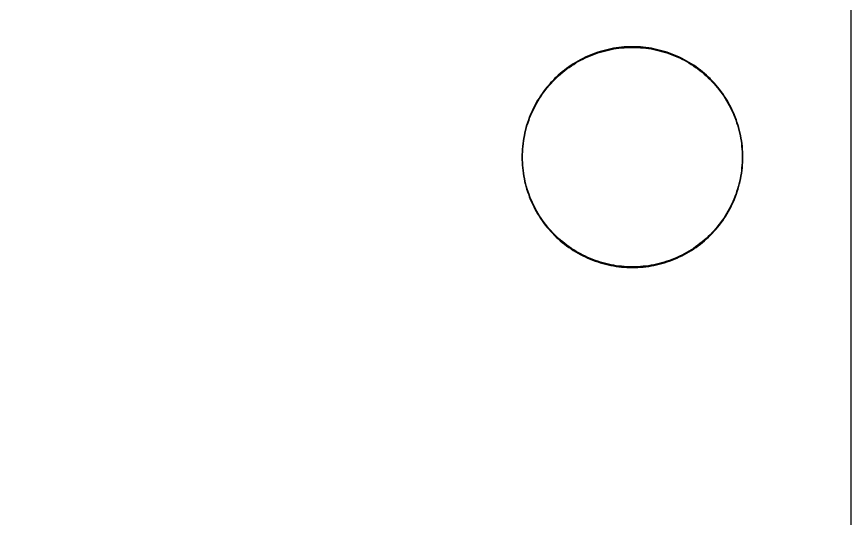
# Model space of a CAD drawing. Extents: x 9 to 70, y 0 to 129.
# Drawn here: x 39.26 to 69.57, y 48.99 to 67.22 of the extents above; entities that cross this region are included whole.
import ezdxf

# ---------------------------------------------------------------- set-up
doc = ezdxf.new("R2010")
doc.units = 0

msp = doc.modelspace()

# ---------------------------------------------------------------- linework, layer by layer
at = {"color": 34, "true_color": 0x008000}
for points in [[(8.94639, 0.3175, 0), (69.56654, 0.3175, 0), (69.56654, 128.81762, 0), (8.94639, 128.81762, 0), (8.94639, 0.3175, 0)], [(61.51854, 66.1289, 0), (61.42024, 66.12533, 0), (61.32245, 66.11924, 0), (61.22441, 66.11086, 0), (61.12687, 66.10019, 0), (61.02959, 66.08698, 0), (61.02567, 66.08636, 0), (60.92889, 66.07062, 0), (60.83237, 66.05258, 0), (60.73636, 66.03225, 0), (60.64086, 66.00966, 0), (60.54586, 65.98475, 0), (60.45163, 65.95733, 0), (60.3579, 65.92761, 0), (60.26519, 65.89561, 0), (60.17299, 65.86157, 0), (60.08206, 65.825, 0), (59.99163, 65.78639, 0), (59.90248, 65.7455, 0), (59.81434, 65.70232, 0), (59.8108, 65.7005, 0), (59.72342, 65.6553, 0), (59.63757, 65.60805, 0), (59.55274, 65.55878, 0), (59.46917, 65.50722, 0), (59.38687, 65.45362, 0), (59.30585, 65.398, 0), (59.22635, 65.34059, 0), (59.14811, 65.28116, 0), (59.07166, 65.21969, 0), (58.99648, 65.1567, 0), (58.92282, 65.09142, 0), (58.85093, 65.02462, 0), (58.78058, 64.95629, 0), (58.77777, 64.95348, 0), (58.70944, 64.88312, 0), (58.64264, 64.81124, 0), (58.57736, 64.73757, 0), (58.51437, 64.6624, 0), (58.4529, 64.58593, 0), (58.39346, 64.50771, 0), (58.33606, 64.42821, 0), (58.28043, 64.34717, 0), (58.22684, 64.26488, 0), (58.17528, 64.18132, 0), (58.126, 64.09649, 0), (58.07876, 64.01063, 0), (58.03355, 63.92326, 0), (58.03174, 63.91972, 0), (57.98856, 63.83158, 0), (57.94767, 63.74243, 0), (57.90906, 63.652, 0), (57.87248, 63.56107, 0), (57.83845, 63.46887, 0), (57.80644, 63.37616, 0), (57.77673, 63.28243, 0), (57.74929, 63.1882, 0), (57.7244, 63.0932, 0), (57.7018, 62.9977, 0), (57.68148, 62.90169, 0), (57.66344, 62.80517, 0), (57.64769, 62.70839, 0), (57.64707, 62.70447, 0), (57.63387, 62.60719, 0), (57.6232, 62.50965, 0), (57.61482, 62.41161, 0), (57.60872, 62.31382, 0), (57.60516, 62.21552, 0), (57.60389, 62.11747, 0), (57.60516, 62.01943, 0), (57.60872, 61.92113, 0), (57.61482, 61.82334, 0), (57.6232, 61.7253, 0), (57.63387, 61.62776, 0), (57.64707, 61.53048, 0), (57.64769, 61.52655, 0), (57.66344, 61.42978, 0), (57.68148, 61.33326, 0), (57.7018, 61.23725, 0), (57.7244, 61.14174, 0), (57.74929, 61.04675, 0), (57.77673, 60.95251, 0), (57.80644, 60.85879, 0), (57.83845, 60.76608, 0), (57.87248, 60.67388, 0), (57.90906, 60.58294, 0), (57.94767, 60.49252, 0), (57.98856, 60.40337, 0), (58.03174, 60.31523, 0), (58.03355, 60.31169, 0), (58.07876, 60.22431, 0), (58.126, 60.13846, 0), (58.17528, 60.05362, 0), (58.22684, 59.97006, 0), (58.28043, 59.88776, 0), (58.33606, 59.80674, 0), (58.39346, 59.72723, 0), (58.4529, 59.649, 0), (58.51437, 59.57255, 0), (58.57736, 59.49736, 0), (58.64264, 59.4237, 0), (58.70944, 59.35182, 0), (58.77777, 59.28146, 0), (58.78058, 59.27865, 0), (58.85093, 59.21033, 0), (58.92282, 59.14353, 0), (58.99648, 59.07825, 0), (59.07166, 59.01526, 0), (59.14811, 58.95379, 0), (59.22635, 58.89435, 0), (59.30585, 58.83695, 0), (59.38687, 58.78132, 0), (59.46917, 58.72773, 0), (59.55274, 58.67617, 0), (59.63757, 58.62689, 0), (59.72342, 58.57965, 0), (59.8108, 58.53443, 0), (59.81434, 58.53263, 0), (59.90248, 58.48945, 0), (59.99163, 58.44856, 0), (60.08206, 58.40995, 0), (60.17299, 58.37337, 0), (60.26519, 58.33934, 0), (60.3579, 58.30733, 0), (60.45163, 58.27761, 0), (60.54586, 58.25018, 0), (60.64086, 58.22529, 0), (60.73636, 58.20268, 0), (60.83237, 58.18236, 0), (60.92889, 58.16433, 0), (61.02567, 58.14858, 0), (61.02959, 58.14796, 0), (61.12687, 58.13475, 0), (61.22441, 58.12409, 0), (61.32245, 58.1157, 0), (61.42024, 58.10961, 0), (61.51854, 58.10605, 0), (61.61658, 58.10478, 0), (61.71463, 58.10605, 0), (61.81293, 58.10961, 0), (61.91072, 58.1157, 0), (62.00876, 58.12409, 0), (62.1063, 58.13475, 0), (62.20358, 58.14796, 0), (62.2075, 58.14858, 0), (62.30428, 58.16433, 0), (62.4008, 58.18236, 0), (62.49681, 58.20268, 0), (62.59231, 58.22529, 0), (62.68731, 58.25018, 0), (62.78154, 58.27761, 0), (62.87527, 58.30733, 0), (62.96798, 58.33934, 0), (63.06018, 58.37337, 0), (63.15111, 58.40995, 0), (63.24154, 58.44856, 0), (63.33069, 58.48945, 0), (63.41883, 58.53263, 0), (63.42237, 58.53443, 0), (63.50975, 58.57965, 0), (63.5956, 58.62689, 0), (63.68043, 58.67617, 0), (63.764, 58.72773, 0), (63.8463, 58.78132, 0), (63.92732, 58.83695, 0), (64.00682, 58.89435, 0), (64.08506, 58.95379, 0), (64.16151, 59.01526, 0), (64.23669, 59.07825, 0), (64.31035, 59.14353, 0), (64.38224, 59.21033, 0), (64.45259, 59.27865, 0), (64.4554, 59.28146, 0), (64.52373, 59.35182, 0), (64.59053, 59.4237, 0), (64.65581, 59.49736, 0), (64.7188, 59.57255, 0), (64.78027, 59.649, 0), (64.83971, 59.72723, 0), (64.89711, 59.80674, 0), (64.95274, 59.88776, 0), (65.00633, 59.97006, 0), (65.05789, 60.05362, 0), (65.10717, 60.13846, 0), (65.15441, 60.22431, 0), (65.19962, 60.31169, 0), (65.20143, 60.31523, 0), (65.2446, 60.40337, 0), (65.2855, 60.49252, 0), (65.32411, 60.58294, 0), (65.36069, 60.67388, 0), (65.39472, 60.76608, 0), (65.42673, 60.85879, 0), (65.45644, 60.95251, 0), (65.48388, 61.04675, 0), (65.50877, 61.14174, 0), (65.53137, 61.23725, 0), (65.55168, 61.33326, 0), (65.56973, 61.42978, 0), (65.58548, 61.52655, 0), (65.5861, 61.53048, 0), (65.5993, 61.62776, 0), (65.60997, 61.7253, 0), (65.61836, 61.82334, 0), (65.62445, 61.92113, 0), (65.62801, 62.01943, 0), (65.62927, 62.11747, 0), (65.62801, 62.21552, 0), (65.62445, 62.31382, 0), (65.61836, 62.41161, 0), (65.60997, 62.50965, 0), (65.5993, 62.60719, 0), (65.5861, 62.70447, 0), (65.58548, 62.70839, 0), (65.56973, 62.80517, 0), (65.55168, 62.90169, 0), (65.53137, 62.9977, 0), (65.50877, 63.0932, 0), (65.48388, 63.1882, 0), (65.45644, 63.28243, 0), (65.42673, 63.37616, 0), (65.39472, 63.46887, 0), (65.36069, 63.56107, 0), (65.32411, 63.652, 0), (65.2855, 63.74243, 0), (65.2446, 63.83158, 0), (65.20143, 63.91972, 0), (65.19962, 63.92326, 0), (65.15441, 64.01063, 0), (65.10717, 64.09649, 0), (65.05789, 64.18132, 0), (65.00633, 64.26488, 0), (64.95274, 64.34717, 0), (64.89711, 64.42821, 0), (64.83971, 64.50771, 0), (64.78027, 64.58593, 0), (64.7188, 64.6624, 0), (64.65581, 64.73757, 0), (64.59053, 64.81124, 0), (64.52373, 64.88312, 0), (64.4554, 64.95348, 0), (64.45259, 64.95629, 0), (64.38224, 65.02462, 0), (64.31035, 65.09142, 0), (64.23669, 65.1567, 0), (64.16151, 65.21969, 0), (64.08506, 65.28116, 0), (64.00682, 65.34059, 0), (63.92732, 65.398, 0), (63.8463, 65.45362, 0), (63.764, 65.50722, 0), (63.68043, 65.55878, 0), (63.5956, 65.60805, 0), (63.50975, 65.6553, 0), (63.42237, 65.7005, 0), (63.41883, 65.70232, 0), (63.33069, 65.7455, 0), (63.24154, 65.78639, 0), (63.15111, 65.825, 0), (63.06018, 65.86157, 0), (62.96798, 65.89561, 0), (62.87527, 65.92761, 0), (62.78154, 65.95733, 0), (62.68731, 65.98475, 0), (62.59231, 66.00966, 0), (62.49681, 66.03225, 0), (62.4008, 66.05258, 0), (62.30428, 66.07062, 0), (62.2075, 66.08636, 0), (62.20358, 66.08698, 0), (62.1063, 66.10019, 0), (62.00876, 66.11086, 0), (61.91072, 66.11924, 0), (61.81293, 66.12533, 0), (61.71463, 66.1289, 0), (61.61658, 66.13016, 0), (61.51854, 66.1289, 0)], [(61.81293, 58.13501, 0), (61.71463, 58.13145, 0), (61.61658, 58.13018, 0), (61.51854, 58.13145, 0), (61.42024, 58.13501, 0), (61.32245, 58.1411, 0), (61.22441, 58.14949, 0), (61.12687, 58.16015, 0), (61.03032, 58.17326, 0), (60.93674, 58.18849, 0), (60.84022, 58.20652, 0), (60.74421, 58.22684, 0), (60.64871, 58.24945, 0), (60.55371, 58.27434, 0), (60.45948, 58.30177, 0), (60.36575, 58.33149, 0), (60.27304, 58.36349, 0), (60.18084, 58.39753, 0), (60.08991, 58.43411, 0), (59.99948, 58.47271, 0), (59.91033, 58.51361, 0), (59.82299, 58.5564, 0), (59.73835, 58.6002, 0), (59.6525, 58.64744, 0), (59.56767, 58.69672, 0), (59.4841, 58.74828, 0), (59.4018, 58.80187, 0), (59.32078, 58.8575, 0), (59.24128, 58.9149, 0), (59.16304, 58.97434, 0), (59.08659, 59.03581, 0), (59.01141, 59.0988, 0), (58.93775, 59.16408, 0), (58.86586, 59.23088, 0), (58.79694, 59.29782, 0), (58.72999, 59.36675, 0), (58.66319, 59.43863, 0), (58.59791, 59.51229, 0), (58.53492, 59.58748, 0), (58.47345, 59.66393, 0), (58.41401, 59.74216, 0), (58.35661, 59.82167, 0), (58.30098, 59.90269, 0), (58.24739, 59.98499, 0), (58.19583, 60.06855, 0), (58.14655, 60.15339, 0), (58.09931, 60.23924, 0), (58.05534, 60.32423, 0), (58.01272, 60.41122, 0), (57.97183, 60.50037, 0), (57.93322, 60.59079, 0), (57.89664, 60.68173, 0), (57.86261, 60.77393, 0), (57.8306, 60.86664, 0), (57.80088, 60.96036, 0), (57.77345, 61.0546, 0), (57.74856, 61.14959, 0), (57.72595, 61.2451, 0), (57.70563, 61.34111, 0), (57.6876, 61.43763, 0), (57.67238, 61.53115, 0), (57.65927, 61.62776, 0), (57.6486, 61.7253, 0), (57.64022, 61.82334, 0), (57.63412, 61.92113, 0), (57.63056, 62.01943, 0), (57.62929, 62.11747, 0), (57.63056, 62.21552, 0), (57.63412, 62.31382, 0), (57.64022, 62.41161, 0), (57.6486, 62.50965, 0), (57.65927, 62.60719, 0), (57.67237, 62.70375, 0), (57.6876, 62.79732, 0), (57.70563, 62.89384, 0), (57.72595, 62.98985, 0), (57.74856, 63.08535, 0), (57.77345, 63.18035, 0), (57.80088, 63.27458, 0), (57.8306, 63.36831, 0), (57.86261, 63.46102, 0), (57.89664, 63.55322, 0), (57.93322, 63.64415, 0), (57.97183, 63.73458, 0), (58.01272, 63.82373, 0), (58.05533, 63.91072, 0), (58.09931, 63.9957, 0), (58.14655, 64.08156, 0), (58.19583, 64.16639, 0), (58.24739, 64.24996, 0), (58.30098, 64.33225, 0), (58.35661, 64.41328, 0), (58.41401, 64.49278, 0), (58.47345, 64.57101, 0), (58.53492, 64.64747, 0), (58.59791, 64.72265, 0), (58.66319, 64.79631, 0), (58.72999, 64.86819, 0), (58.79694, 64.93713, 0), (58.86586, 65.00407, 0), (58.93775, 65.07087, 0), (59.01141, 65.13615, 0), (59.08659, 65.19914, 0), (59.16304, 65.26061, 0), (59.24128, 65.32004, 0), (59.32078, 65.37745, 0), (59.4018, 65.43307, 0), (59.4841, 65.48667, 0), (59.56767, 65.53823, 0), (59.6525, 65.5875, 0), (59.73835, 65.63475, 0), (59.82369, 65.6789, 0), (59.91033, 65.72134, 0), (59.99948, 65.76223, 0), (60.08991, 65.80083, 0), (60.18084, 65.83741, 0), (60.27304, 65.87145, 0), (60.36575, 65.90346, 0), (60.45948, 65.93317, 0), (60.55371, 65.96061, 0), (60.64871, 65.9855, 0), (60.74421, 66.0081, 0), (60.84022, 66.02842, 0), (60.93674, 66.04646, 0), (61.03067, 66.06174, 0), (61.12687, 66.07478, 0), (61.22441, 66.08546, 0), (61.32245, 66.09384, 0), (61.42024, 66.09994, 0), (61.51854, 66.1035, 0), (61.61658, 66.10477, 0), (61.71463, 66.1035, 0), (61.81293, 66.09994, 0), (61.91072, 66.09384, 0), (62.00876, 66.08546, 0), (62.1063, 66.07478, 0), (62.2025, 66.06174, 0), (62.29643, 66.04646, 0), (62.39295, 66.02842, 0), (62.48896, 66.0081, 0), (62.58446, 65.9855, 0), (62.67946, 65.96061, 0), (62.77369, 65.93317, 0), (62.86742, 65.90346, 0), (62.96013, 65.87145, 0), (63.05233, 65.83741, 0), (63.14326, 65.80083, 0), (63.23369, 65.76223, 0), (63.32284, 65.72134, 0), (63.40948, 65.6789, 0), (63.49482, 65.63475, 0), (63.58067, 65.5875, 0), (63.6655, 65.53823, 0), (63.74907, 65.48667, 0), (63.83137, 65.43307, 0), (63.91239, 65.37745, 0), (63.99189, 65.32004, 0), (64.07013, 65.26061, 0), (64.14658, 65.19914, 0), (64.22176, 65.13615, 0), (64.29541, 65.07087, 0), (64.36731, 65.00407, 0), (64.43639, 64.93696, 0), (64.50318, 64.86819, 0), (64.56998, 64.79631, 0), (64.63526, 64.72265, 0), (64.69825, 64.64747, 0), (64.75972, 64.57101, 0), (64.81916, 64.49278, 0), (64.87656, 64.41328, 0), (64.93219, 64.33225, 0), (64.98578, 64.24996, 0), (65.03734, 64.16639, 0), (65.08662, 64.08156, 0), (65.13386, 63.9957, 0), (65.17765, 63.91108, 0), (65.22045, 63.82373, 0), (65.26134, 63.73458, 0), (65.29995, 63.64415, 0), (65.33653, 63.55322, 0), (65.37056, 63.46102, 0), (65.40257, 63.36831, 0), (65.43228, 63.27458, 0), (65.45972, 63.18035, 0), (65.48461, 63.08535, 0), (65.50722, 62.98985, 0), (65.52754, 62.89384, 0), (65.54557, 62.79732, 0), (65.56085, 62.70338, 0), (65.57391, 62.60719, 0), (65.58457, 62.50965, 0), (65.59296, 62.41161, 0), (65.59905, 62.31382, 0), (65.60261, 62.21552, 0), (65.60388, 62.11747, 0), (65.60261, 62.01943, 0), (65.59905, 61.92113, 0), (65.59296, 61.82334, 0), (65.58457, 61.7253, 0), (65.57391, 61.62776, 0), (65.56084, 61.53151, 0), (65.54557, 61.43763, 0), (65.52754, 61.34111, 0), (65.50722, 61.2451, 0), (65.48461, 61.14959, 0), (65.45972, 61.0546, 0), (65.43228, 60.96036, 0), (65.40257, 60.86664, 0), (65.37056, 60.77393, 0), (65.33653, 60.68173, 0), (65.29995, 60.59079, 0), (65.26134, 60.50037, 0), (65.22045, 60.41122, 0), (65.17765, 60.32387, 0), (65.13386, 60.23924, 0), (65.08662, 60.15339, 0), (65.03734, 60.06855, 0), (64.98578, 59.98499, 0), (64.93219, 59.90269, 0), (64.87656, 59.82167, 0), (64.81916, 59.74216, 0), (64.75972, 59.66393, 0), (64.69825, 59.58748, 0), (64.63526, 59.51229, 0), (64.56998, 59.43863, 0), (64.50318, 59.36675, 0), (64.4364, 59.29798, 0), (64.36731, 59.23088, 0), (64.29541, 59.16408, 0), (64.22176, 59.0988, 0), (64.14658, 59.03581, 0), (64.07013, 58.97434, 0), (63.99189, 58.9149, 0), (63.91239, 58.8575, 0), (63.83137, 58.80187, 0), (63.74907, 58.74828, 0), (63.6655, 58.69672, 0), (63.58067, 58.64744, 0), (63.49482, 58.6002, 0), (63.41018, 58.5564, 0), (63.32284, 58.51361, 0), (63.23369, 58.47271, 0), (63.14326, 58.43411, 0), (63.05233, 58.39753, 0), (62.96013, 58.36349, 0), (62.86742, 58.33149, 0), (62.77369, 58.30177, 0), (62.67946, 58.27434, 0), (62.58446, 58.24945, 0), (62.48896, 58.22684, 0), (62.39295, 58.20652, 0), (62.29643, 58.18849, 0), (62.20285, 58.17326, 0), (62.1063, 58.16015, 0), (62.00876, 58.14949, 0), (61.91072, 58.1411, 0), (61.81293, 58.13501, 0)]]:
    msp.add_polyline3d(points, close=True, dxfattribs=at)

doc.saveas('drawing.dxf')
